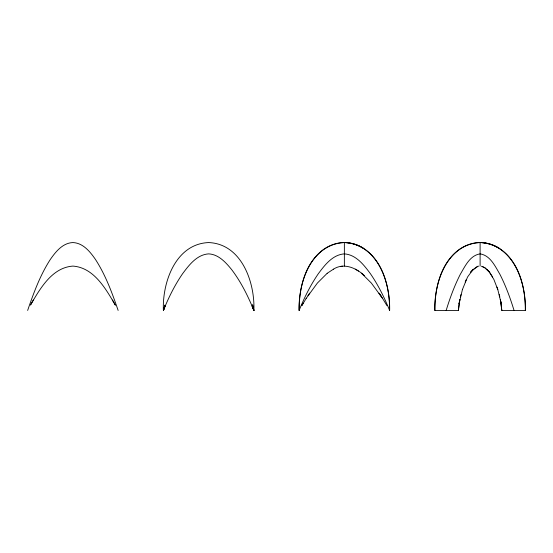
<?xml version="1.0" encoding="UTF-8"?>
<svg xmlns="http://www.w3.org/2000/svg" width="553" height="553" viewBox="0 0 553 553"><rect width="100%" height="100%" fill="white"/><g stroke="black" fill="none" stroke-linecap="round" stroke-linejoin="round"><path stroke-width="0.83" d="M363.604 248.338C383.678 261.735 389.651 287.678 389.616 310.433C384.418 297.632 378.273 285.154 370.434 273.749C363.978 265.039 356.097 254.677 344.367 253.875C332.636 254.677 324.763 265.039 318.307 273.749C310.461 285.154 304.316 297.632 299.125 310.433C299.083 287.678 305.056 261.728 325.136 248.332M462.412 289.592L459.052 303.929L459.854 299.36L458.382 310.433L434.858 310.433C434.817 287.678 440.789 261.728 460.87 248.332M299.125 310.433C298.205 282.286 311.408 244.108 344.367 242.567C377.326 244.108 390.536 282.286 389.616 310.433M434.858 310.433C433.939 282.286 447.149 244.108 480.108 242.567C513.06 244.108 526.269 282.286 525.35 310.433L501.827 310.433L500.783 301.682L497.804 289.592L493.891 279.486L489.433 272.145L492.633 276.998M458.382 310.433L459.432 301.655M460.4 296.961L460.981 294.549M164.794 305.132L163.384 310.433C162.229 282.327 175.667 243.859 208.633 242.567C241.599 243.859 255.03 282.327 253.875 310.433C248.021 296.083 241.067 282.03 231.672 269.643C225.838 262.461 218.546 254.325 208.633 253.875C196.923 254.629 189.015 265.074 182.566 273.749C174.727 285.154 168.582 297.632 163.384 310.433L164.96 305.56M446.167 310.433C449.948 298.039 454.435 285.818 460.331 274.26C465.032 266.311 469.905 255.396 480.108 253.875C490.304 255.396 495.177 266.311 499.877 274.26C505.774 285.818 510.26 298.039 514.041 310.433M462.405 289.585L467.568 276.991L472.815 269.836C465.771 277.461 476.949 264.922 478.822 266.221M27.65 310.433C33.664 292.869 40.148 275.207 50.275 259.53C55.618 251.802 62.683 242.947 72.892 242.567C83.109 242.947 90.174 251.802 95.517 259.53C105.644 275.207 112.121 292.869 118.142 310.433M165.077 305.864L163.384 310.433L165.147 306.044M465.204 282.002L466.317 279.486M33.304 300.044L30.477 305.062C40.037 288.818 51.837 267.611 72.892 266.09C93.955 267.604 105.747 288.811 115.314 305.056M303.203 303.238L301.772 305.678L306.279 298.254M306.141 298.454L317.387 283.067L327.176 273.3M309.659 293.138L307.931 295.71M472.78 269.919L477.55 266.601M327.176 273.3L333.487 269.152M333.487 269.152C343.779 262.475 356.381 267.935 364.33 275.636L361.434 273.182L371.353 283.067L382.593 298.447L379.075 293.138L380.803 295.703M340.641 266.456L342.501 266.159M481.387 266.221L485.126 267.963L489.488 272.2L487.393 269.843M482.658 266.601L485.126 267.963L489.488 272.2M355.254 269.152L358.544 271.122M499.338 248.338C519.419 261.735 525.391 287.678 525.35 310.433M379.24 293.394L380.962 295.938M382.593 298.447L386.962 305.678M112.487 300.023L115.314 305.062M252.113 306.044L253.875 310.433L252.686 304.585M252.189 305.864L253.875 310.433L252.472 305.132M500.769 301.661L501.156 303.936L500.327 299.339L501.827 310.433M496.947 287.069L497.797 289.592M252.306 305.56L253.875 310.433M499.221 294.549L499.808 296.968M480.108 242.567L480.108 266.028M344.367 242.567L344.367 266.028M460.912 248.387A36.208 36.208 0 0 1 478.974 242.539M477.854 242.643A32.648 32.648 0 0 1 482.361 242.643A36.415 36.415 0 0 1 499.311 248.38A36.221 36.221 0 0 0 481.234 242.539M325.171 248.387A36.208 36.208 0 0 1 343.24 242.539M342.113 242.643A32.648 32.648 0 0 1 346.62 242.643A36.415 36.415 0 0 1 363.577 248.38A36.221 36.221 0 0 0 345.501 242.539"/></g></svg>
